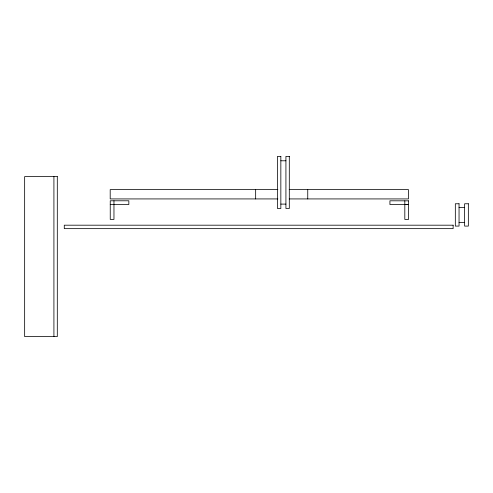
<?xml version="1.0" encoding="UTF-8"?>
<svg xmlns="http://www.w3.org/2000/svg" width="493" height="493" viewBox="0 0 493 493"><rect width="100%" height="100%" fill="white"/><g stroke="black" fill="none" stroke-linecap="round" stroke-linejoin="round"><path stroke-width="0.74" d="M280.844 160.786L285.922 160.786M277.873 189.62L110.198 189.62L110.198 198.925L277.873 198.925M289.218 189.62L408.475 189.62L408.475 198.925L289.218 198.925M408.537 200.83L389.926 200.805L389.926 204.527L408.531 204.527M280.844 204.102L285.922 204.102M110.241 204.509L128.846 204.509L128.846 200.787L110.241 200.787L110.241 219.391L113.963 219.391L113.963 200.787M404.815 204.552L408.537 204.552M459.045 207.485L464.628 207.485M459.045 222.368L464.628 222.368M408.531 200.805L408.537 219.434L404.815 219.434L404.815 200.83M307.749 189.62L307.749 198.925M255.657 189.62L255.657 198.925M53.916 176.599L53.916 336.602M280.844 156.398L277.454 156.398L277.454 208.49L280.844 208.49L280.844 156.398M289.305 156.398L285.922 156.398L285.922 208.49L289.305 208.49L289.305 156.398M57.305 176.599L24.65 176.599L24.65 336.602L57.305 336.602L57.305 176.599M459.045 203.763L455.329 203.763L455.329 226.09L459.045 226.09L459.045 203.763M468.35 203.763L464.628 203.763L464.628 226.09L468.35 226.09L468.35 203.763M453.129 225.19L64.275 225.19L64.275 228.647L453.129 228.647L453.129 225.19"/></g></svg>
